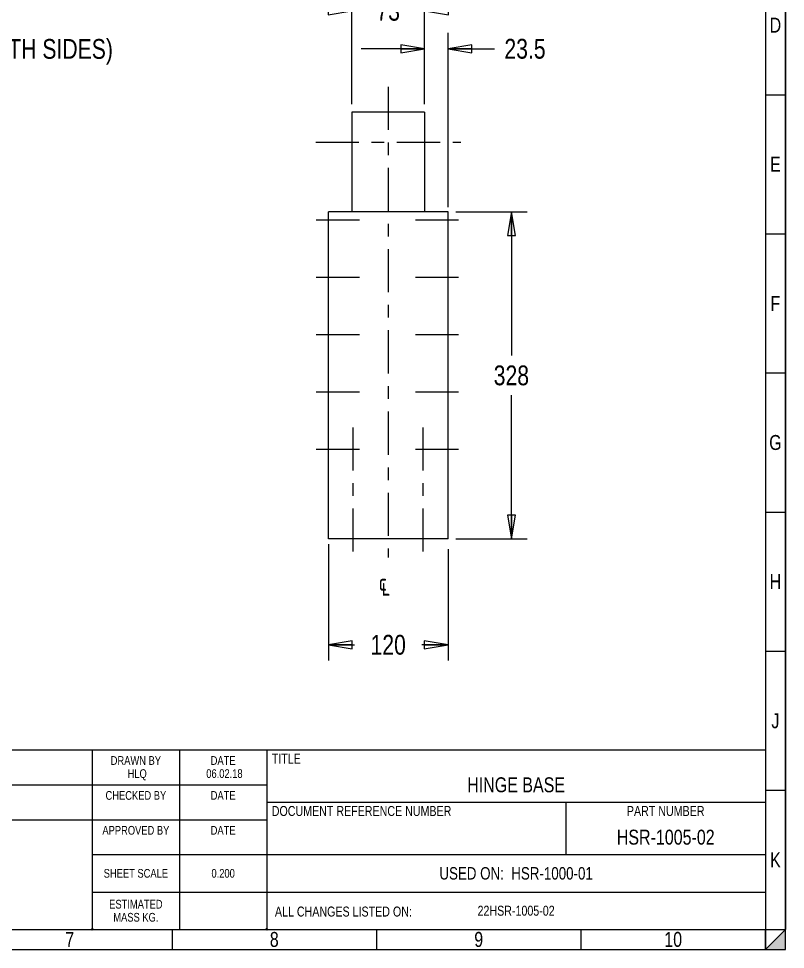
# Model space of a CAD drawing. Header units: inches. Extents: x 0.1 to 16.4, y 0 to 11.6.
# Drawn here: x 10.36 to 16.42, y 0.28 to 7.62 of the extents above; entities that cross this region are included whole.
import ezdxf

# ---------------------------------------------------------------- set-up
doc = ezdxf.new("R2010")
doc.units = ezdxf.units.IN
doc.header["$LTSCALE"] = 0.909449
doc.header["$MEASUREMENT"] = 0
doc.linetypes.add('CENTER', pattern=[0.6, 0.375, -0.075, 0.075, -0.075])
doc.layers.get('0').update_dxf_attribs({"linetype": 'CONTINUOUS'})
doc.layers.add('02___PRT_ALL_AXES', color=7, linetype='CONTINUOUS')
doc.styles.get("Standard").update_dxf_attribs({"font": 'txt', "width": 0.8})
doc.styles.add('TEXTSTYLE_1', font='gdt', dxfattribs={"width": 0.8})
doc.dimstyles.new('DIMSTYLE_1', dxfattribs={"dimtxt": 0.15625, "dimasz": 0.1875, "dimexe": 0.125, "dimexo": 0.0625, "dimgap": 0.078125, "dimtad": 0, "dimtih": 1, "dimtoh": 1, "dimlfac": 5, "dimzin": 4, "dimdsep": 46, "dimtxsty": 'Standard', "dimblk": 'CLOSED', "dimblk1": 'CLOSED', "dimblk2": 'CLOSED', "dimcen": 0.09, "dimadec": 0, "dimazin": 0, "dimtp": 0.01, "dimtm": 0.01, "dimtfac": 1, "dimtofl": 0, "dimtmove": 0, "dimatfit": 3, "dimldrblk": 'CLOSED', "dimfxl": 1, "dimtolj": 1, "dimtzin": 4, "dimarcsym": 0})
doc.dimstyles.new('DIMSTYLE_2', dxfattribs={"dimtxt": 0.15625, "dimasz": 0.1875, "dimexe": 0.125, "dimexo": 0.0625, "dimgap": 0.09, "dimtad": 0, "dimtih": 1, "dimtoh": 1, "dimlfac": 5, "dimzin": 4, "dimdsep": 46, "dimtxsty": 'Standard', "dimblk": 'CLOSED', "dimblk1": 'CLOSED', "dimblk2": 'CLOSED', "dimcen": 0.09, "dimadec": 0, "dimazin": 0, "dimtp": 0.01, "dimtm": 0.01, "dimtfac": 1, "dimtofl": 0, "dimtmove": 0, "dimatfit": 2, "dimldrblk": 'CLOSED', "dimfxl": 1, "dimtolj": 1, "dimtzin": 4, "dimarcsym": 0})

# ---------------------------------------------------------------- blocks, each defined once
blk = doc.blocks.new('_CLOSED')
at = {"color": 0, "linetype": 'ByBlock'}
for p, q in [((0, 0), (-1, 0.167)), ((-1, 0.167), (-1, -0.167)), ((-1, -0.167), (0, 0)), ((-1, 0), (0, 0))]:
    blk.add_line(p, q, dxfattribs=at)
blk = doc.blocks.new('*D1')
at = {"color": 2, "linetype": 'Continuous', "transparency": 16777216}
for p, q in [((12.8091, 3.4741), (12.8091, 2.5557)), ((13.754, 3.4361), (13.754, 2.5557)), ((12.8091, 2.6807), (13.0159, 2.6807)), ((13.754, 2.6807), (13.5471, 2.6807))]:
    blk.add_line(p, q, dxfattribs=at)
at = {"color": 2, "linetype": 'Continuous', "transparency": 16777216, "xscale": 0.1875, "yscale": 0.1875, "zscale": 0.1875, "rotation": 180}
blk.add_blockref('_CLOSED', (12.8091, 2.6807), dxfattribs=at)
at = {"color": 2, "linetype": 'Continuous', "transparency": 16777216, "xscale": 0.1875, "yscale": 0.1875, "zscale": 0.1875}
blk.add_blockref('_CLOSED', (13.754, 2.6807), dxfattribs=at)
at = {"color": 2, "linetype": 'Continuous', "transparency": 16777216, "insert": (13.2815, 2.7588), "char_height": 0.15625, "width": 0.375, "attachment_point": 2, "line_spacing_factor": 0.9}
blk.add_mtext('120', dxfattribs=at)
blk = doc.blocks.new('*D3')
at = {"color": 2, "linetype": 'Continuous', "transparency": 16777216}
for p, q in [((13.8165, 6.0988), (14.379, 6.0988)), ((14.254, 6.0988), (14.254, 4.9637)), ((14.254, 3.5161), (14.254, 4.6512)), ((13.8165, 3.5161), (14.379, 3.5161))]:
    blk.add_line(p, q, dxfattribs=at)
at = {"color": 2, "linetype": 'Continuous', "transparency": 16777216, "xscale": 0.1875, "yscale": 0.1875, "zscale": 0.1875}
for p, rotation in [((14.254, 6.0988), 90), ((14.254, 3.5161), 270)]:
    blk.add_blockref('_CLOSED', p, dxfattribs=dict(at, rotation=rotation))
at = {"color": 2, "linetype": 'Continuous', "transparency": 16777216, "insert": (14.254, 4.8856), "char_height": 0.15625, "width": 0.375, "attachment_point": 2, "line_spacing_factor": 0.9}
blk.add_mtext('328', dxfattribs=at)
blk = doc.blocks.new('*D7')
at = {"color": 2, "linetype": 'Continuous', "transparency": 16777216}
for p, q in [((4.8856, 4.2467), (8.1371, 7.385)), ((8.1371, 7.385), (8.309, 7.385))]:
    blk.add_line(p, q, dxfattribs=at)
at = {"color": 2, "linetype": 'Continuous', "transparency": 16777216, "xscale": 0.1875, "yscale": 0.1875, "zscale": 0.1875, "rotation": 223.985499978}
blk.add_blockref('_CLOSED', (4.8856, 4.2467), dxfattribs=at)
at = {"color": 2, "linetype": 'Continuous', "transparency": 16777216, "insert": (8.3871, 7.4632), "char_height": 0.15625, "width": 3.625, "attachment_point": 1, "line_spacing_factor": 0.9}
blk.add_mtext('28 x M8 (MIRRORED BOTH SIDES)\\P\\Fgdt;{\\Fgdt;x}\\Ftxt; 20', dxfattribs=at)
blk = doc.blocks.new('*D22')
at = {"color": 2, "linetype": 'Continuous', "transparency": 16777216}
for p, q in [((12.9941, 6.9487), (12.9941, 7.8112)), ((13.5689, 6.9487), (13.5689, 7.8112)), ((12.9941, 7.6862), (12.4941, 7.6862)), ((13.5689, 7.6862), (14.0689, 7.6862))]:
    blk.add_line(p, q, dxfattribs=at)
at = {"color": 2, "linetype": 'Continuous', "transparency": 16777216, "xscale": 0.1875, "yscale": 0.1875, "zscale": 0.1875}
blk.add_blockref('_CLOSED', (12.9941, 7.6862), dxfattribs=at)
at = {"color": 2, "linetype": 'Continuous', "transparency": 16777216, "xscale": 0.1875, "yscale": 0.1875, "zscale": 0.1875, "rotation": 180}
blk.add_blockref('_CLOSED', (13.5689, 7.6862), dxfattribs=at)
at = {"color": 2, "linetype": 'Continuous', "transparency": 16777216, "insert": (13.2815, 7.7643), "char_height": 0.15625, "width": 0.25, "attachment_point": 2, "line_spacing_factor": 0.9}
blk.add_mtext('73', dxfattribs=at)
blk = doc.blocks.new('*D23')
at = {"color": 2, "linetype": 'Continuous', "transparency": 16777216}
for p, q in [((13.5689, 6.9487), (13.5689, 7.5112)), ((13.754, 6.1348), (13.754, 7.5112)), ((13.5689, 7.3862), (13.0689, 7.3862)), ((13.754, 7.3862), (14.1208, 7.3862))]:
    blk.add_line(p, q, dxfattribs=at)
at = {"color": 2, "linetype": 'Continuous', "transparency": 16777216, "xscale": 0.1875, "yscale": 0.1875, "zscale": 0.1875}
blk.add_blockref('_CLOSED', (13.5689, 7.3862), dxfattribs=at)
at = {"color": 2, "linetype": 'Continuous', "transparency": 16777216, "xscale": 0.1875, "yscale": 0.1875, "zscale": 0.1875, "rotation": 180}
blk.add_blockref('_CLOSED', (13.754, 7.3862), dxfattribs=at)
at = {"color": 2, "linetype": 'Continuous', "transparency": 16777216, "insert": (14.1989, 7.4643), "char_height": 0.15625, "width": 0.5, "attachment_point": 1, "line_spacing_factor": 0.9}
blk.add_mtext('23.5', dxfattribs=at)
blk = doc.blocks.new('*T34')
at = {"color": 2, "linetype": 'Continuous'}
for p, q in [((0, 0), (15.8268, 0)), ((0, 0), (0, -0.1575)), ((1.4567, 0), (1.4567, -0.1575)), ((3.0709, 0), (3.0709, -0.1575)), ((4.685, 0), (4.685, -0.1575)), ((6.2992, 0), (6.2992, -0.1575)), ((7.9134, 0), (7.9134, -0.1575)), ((9.5276, 0), (9.5276, -0.1575)), ((11.1417, 0), (11.1417, -0.1575)), ((12.7559, 0), (12.7559, -0.1575)), ((14.3701, 0), (14.3701, -0.1575)), ((15.8268, 0), (15.8268, -0.1575)), ((0, -0.1575), (15.8268, -0.1575))]:
    blk.add_line(p, q, dxfattribs=at)
at = {"color": 2, "linetype": 'Continuous', "attachment_point": 2, "line_spacing_factor": 0.9}
for s, insert, char_height, width in [('1', (0.7283, -0.0197), 0.1181, 0.188976), ('2', (2.2638, -0.0197), 0.1181, 0.188976), ('3 ', (3.878, -0.0197), 0.11811, 0.377953), ('4 ', (5.4921, -0.0197), 0.11811, 0.377953), ('5', (7.1063, -0.0197), 0.1181, 0.188976), ('6', (8.7205, -0.0197), 0.1181, 0.188976), ('7', (10.3346, -0.0197), 0.1181, 0.188976), ('8', (11.9488, -0.0197), 0.1181, 0.188976), ('9', (13.563, -0.0197), 0.1181, 0.188976), ('10', (15.0984, -0.0197), 0.11811, 0.377953)]:
    blk.add_mtext(s, dxfattribs=dict(at, insert=insert, char_height=char_height, width=width))
blk = doc.blocks.new('*T36')
at = {"color": 2, "linetype": 'Continuous'}
for p, q in [((0, 0), (0.1575, 0)), ((0, 0), (0, -10.9843)), ((0.1575, 0), (0.1575, -10.9843)), ((0, -1.0984), (0.1575, -1.0984)), ((0, -2.1969), (0.1575, -2.1969)), ((0, -3.2953), (0.1575, -3.2953)), ((0, -4.3937), (0.1575, -4.3937)), ((0, -5.4921), (0.1575, -5.4921)), ((0, -6.5906), (0.1575, -6.5906)), ((0, -7.689), (0.1575, -7.689)), ((0, -8.7874), (0.1575, -8.7874)), ((0, -9.8858), (0.1575, -9.8858)), ((0, -10.9843), (0.1575, -10.9843))]:
    blk.add_line(p, q, dxfattribs=at)
at = {"color": 2, "linetype": 'Continuous', "char_height": 0.1181, "width": 0.188976, "attachment_point": 2, "line_spacing_factor": 0.9}
for s, insert in [('A', (0.0787, -0.4902)), ('B', (0.0787, -1.5886)), ('C', (0.0787, -2.687)), ('D', (0.0787, -3.7854)), ('E', (0.0787, -4.8839)), ('F', (0.0787, -5.9823)), ('G', (0.0787, -7.0807)), ('H', (0.0787, -8.1791)), ('J', (0.0787, -9.2776)), ('K', (0.0787, -10.376))]:
    blk.add_mtext(s, dxfattribs=dict(at, insert=insert))
blk = doc.blocks.new('*T38')
at = {"color": 2, "linetype": 'Continuous'}
for p, q in [((0, 0), (15.8268, 0)), ((0, 0), (0, -1.4173)), ((0.315, 0), (0.315, -1.122)), ((0.7874, 0), (0.7874, -1.122)), ((2.7559, 0), (2.7559, -1.122)), ((3.3071, 0), (3.3071, -1.122)), ((3.8583, 0), (3.8583, -1.122)), ((4.4094, 0), (4.4094, -1.122)), ((5.1181, 0), (5.1181, -1.4173)), ((6.3386, 0), (6.3386, -1.4173)), ((7.5591, 0), (7.5591, -1.4173)), ((10.5118, 0), (10.5118, -1.4173)), ((11.2008, 0), (11.2008, -1.4173)), ((11.8898, 0), (11.8898, -1.4173)), ((15.8268, 0), (15.8268, -1.4173)), ((5.1181, -0.2756), (11.8898, -0.2756)), ((11.8898, -0.4134), (15.8268, -0.4134)), ((14.252, -0.4134), (14.252, -0.8268)), ((7.5591, -0.5512), (11.8898, -0.5512)), ((0, -0.8268), (5.1181, -0.8268)), ((10.5118, -0.8268), (15.8268, -0.8268)), ((0, -1.122), (5.1181, -1.122)), ((10.5118, -1.122), (15.8268, -1.122)), ((0, -1.4173), (15.8268, -1.4173))]:
    blk.add_line(p, q, dxfattribs=at)
at = {"color": 2, "linetype": 'Continuous', "line_spacing_factor": 0.9}
for s, insert, char_height, width, attachment_point in [('DRAWN BY\\P HLQ', (10.8563, -0.0492), 0.0689, 0.88189, 2), ('DATE\\P 06.02.18', (11.5453, -0.0492), 0.0689, 0.992126, 2), ('TITLE', (11.9291, -0.0295), 0.07874, 0.629921, 1), ('UNSPECIFIED DETAIL', (5.7283, -0.0984), 0.07874, 2.267717, 2), ('UNSPECIFIED TOL.', (6.9488, -0.0984), 0.07874, 2.015748, 2), ('MATERIAL:  AS SUPPLIED', (7.5984, -0.0984), 0.07874, 2.771654, 1), ('HINGE BASE', (13.8583, -0.2165), 0.11811, 1.889764, 2), (' LIFTING EYE HOLES ADDED\\P(B2, B5)', (1.7717, -0.315), 0.07874, 3.023622, 2), ('BREAK ALL\\PSHARP EDGES', (5.1575, -0.3248), 0.098425, 1.732283, 1), ('CHECKED BY\\P ', (10.8563, -0.3248), 0.0689, 1.102362, 2), ('DATE\\P ', (11.5453, -0.3248), 0.0689, 0.440945, 2), ('2 ', (0.1575, -0.374), 0.07874, 0.251969, 2), (' HLQ', (3.0315, -0.374), 0.07874, 0.503937, 2), (' 10.02.18', (4.7638, -0.374), 0.07874, 1.133858, 2), ('FINISH:  AS SUPPLIED', (7.5984, -0.374), 0.07874, 2.519685, 1), ('DOCUMENT REFERENCE NUMBER', (11.9291, -0.4429), 0.07874, 3.149606, 1), ('PART NUMBER', (15.0394, -0.4429), 0.07874, 1.385827, 2), ('APPROVED BY\\P ', (10.8563, -0.6004), 0.068898, 1.212598, 2), ('DATE\\P ', (11.5453, -0.6004), 0.0689, 0.440945, 2), ('HSR-1005-02 ', (15.0394, -0.6299), 0.11811, 2.267717, 2), ('VER', (0.1575, -0.9252), 0.09843, 0.472441, 2), ('ECN', (0.5512, -0.9252), 0.09843, 0.472441, 2), ('DETAILS OF MODIFICATION', (1.7717, -0.935), 0.07874, 2.897638, 2), ('DWN', (3.0315, -0.9252), 0.09843, 0.472441, 2), ('CHKD', (3.5827, -0.9252), 0.09843, 0.629921, 2), ('APPR', (4.1339, -0.9252), 0.09843, 0.629921, 2), ('DATE', (4.7638, -0.9252), 0.09843, 0.629921, 2), ('SHEET SCALE', (10.8563, -0.94), 0.068898, 1.212598, 2), ('0.200', (11.5453, -0.94), 0.0689, 0.551181, 2), ('USED ON:  HSR-1000-01', (13.8583, -0.9252), 0.098425, 3.307087, 2), ('VERSIONS ', (2.5591, -1.2205), 0.09843, 1.417323, 2), ('ESTIMATED \\PMASS KG. ', (10.8563, -1.1836), 0.0689, 1.102362, 2), ('22HSR-1005-02 ', (13.8583, -1.2303), 0.07874, 1.76378, 2)]:
    blk.add_mtext(s, dxfattribs=dict(at, insert=insert, char_height=char_height, width=width, attachment_point=attachment_point))
at = {"color": 2, "linetype": 'Continuous', "insert": (6.378, -0.3248), "char_height": 0.098425, "width": 0.7021, "attachment_point": 1, "line_spacing_factor": 0.9, "style": 'TEXTSTYLE_1'}
blk.add_mtext('{\\Fgdt;`}\\Ftxt;0.2', dxfattribs=at)

msp = doc.modelspace()

# ---------------------------------------------------------------- hatches: boundary and pattern name
at = {"linetype": 'Continuous'}
msp.add_hatch(color=2, dxfattribs=at).paths.add_polyline_path([(16.4173, 0.2756), (16.4173, 0.4331), (16.2598, 0.2756)])

# ---------------------------------------------------------------- linework, layer by layer
at = {"color": 7, "linetype": 'Continuous'}
for p, q in [((16.4173, 0.4331), (16.4173, 11.4173)), ((12.9941, 6.8862), (12.9941, 6.0988)), ((13.5689, 6.8862), (12.9941, 6.8862)), ((13.5689, 6.8862), (13.5689, 6.0988)), ((12.8091, 3.5161), (12.8091, 6.0988)), ((13.754, 6.0988), (12.8091, 6.0988)), ((13.754, 3.5161), (13.754, 6.0988)), ((13.754, 3.5161), (12.8091, 3.5161)), ((10.951, 0.4269), (10.9387, 0.4392)), ((10.951, 0.4392), (10.9387, 0.4269)), ((12.329, 0.4269), (12.3167, 0.4392)), ((12.329, 0.4392), (12.3167, 0.4269)), ((16.4173, 0.4331), (16.2598, 0.2756)), ((16.2598, 0.4331), (16.4173, 0.4331)), ((16.2598, 0.2756), (16.2598, 0.4331)), ((16.4173, 0.2756), (16.4173, 0.4331)), ((0.4331, 0.2756), (16.2598, 0.2756)), ((16.2598, 0.2756), (16.4173, 0.2756))]:
    msp.add_line(p, q, dxfattribs=at)
at = {"layer": '02___PRT_ALL_AXES', "color": 7, "linetype": 'CENTER'}
for p, q in [((13.2815, 7.0865), (13.2815, 3.3707)), ((12.7091, 6.65), (13.854, 6.65)), ((12.713, 6.0358), (13.0666, 6.0358)), ((13.4965, 6.0358), (13.85, 6.0358)), ((12.713, 5.5831), (13.0666, 5.5831)), ((13.4965, 5.5831), (13.85, 5.5831)), ((12.713, 5.1303), (13.0666, 5.1303)), ((13.4965, 5.1303), (13.85, 5.1303)), ((12.713, 4.6775), (13.0666, 4.6775)), ((13.4965, 4.6775), (13.85, 4.6775)), ((13.0059, 3.4161), (13.0059, 4.3957)), ((13.5571, 3.4161), (13.5571, 4.3957)), ((12.713, 4.2248), (13.0666, 4.2248)), ((13.4965, 4.2248), (13.85, 4.2248))]:
    msp.add_line(p, q, dxfattribs=at)

# ---------------------------------------------------------------- block references
for name, p in [('*T36', (16.2598, 11.4173)), ('*T38', (0.4331, 1.8505)), ('*T34', (0.4331, 0.4331))]:
    msp.add_blockref(name, p)

# ---------------------------------------------------------------- texts
at = {"color": 2, "linetype": 'Continuous', "insert": (13.2068, 3.2392), "char_height": 0.15625, "width": 0.247396, "attachment_point": 1, "line_spacing_factor": 0.9, "style": 'TEXTSTYLE_1'}
msp.add_mtext('{\\Fgdt;q}', dxfattribs=at)
at = {"color": 2, "linetype": 'Continuous', "insert": (12.3873, 0.6137), "char_height": 0.07874, "width": 1.385827, "attachment_point": 1, "line_spacing_factor": 0.9}
msp.add_mtext('ALL CHANGES LISTED ON:', dxfattribs=at)

# ---------------------------------------------------------------- dimensions: what is measured, and where the dimension line sits
at = {"color": 2, "linetype": 'Continuous'}
for base, p1, p2, angle, picture, middle in [((12.9941, 7.6862), (13.5689, 6.8862), (12.9941, 6.8862), 180, '*D22', (13.2854, 7.6862)), ((13.5689, 7.3862), (13.754, 6.0723), (13.5689, 6.8862), 180, '*D23', (14.4528, 7.3862)), ((14.254, 3.5161), (13.754, 6.0988), (13.754, 3.5161), 270, '*D3', (14.2579, 4.8075)), ((12.8091, 2.6807), (13.754, 3.4986), (12.8091, 3.5366), 180, '*D1', (13.2971, 2.6807))]:
    dim = msp.add_linear_dim(base=base, p1=p1, p2=p2, angle=angle, dimstyle='DIMSTYLE_1', dxfattribs=at)
    dim.commit()
    dim.dimension.update_dxf_attribs({"geometry": picture, "text_midpoint": middle, "dimtype": 160})
dim = msp.add_diameter_dim_2p(p1=(4.88559, 4.24666), p2=(4.84026, 4.20291), text='28 x M<> (MIRRORED BOTH SIDES)\\P{\\Fgdt;x} 20', dimstyle='DIMSTYLE_2', override={"dimpost": '<>'}, dxfattribs=at)
dim.commit()
dim.dimension.update_dxf_attribs({"geometry": '*D7', "text_midpoint": (10.19961, 7.26784), "dimtype": 163})

doc.saveas('drawing.dxf')
